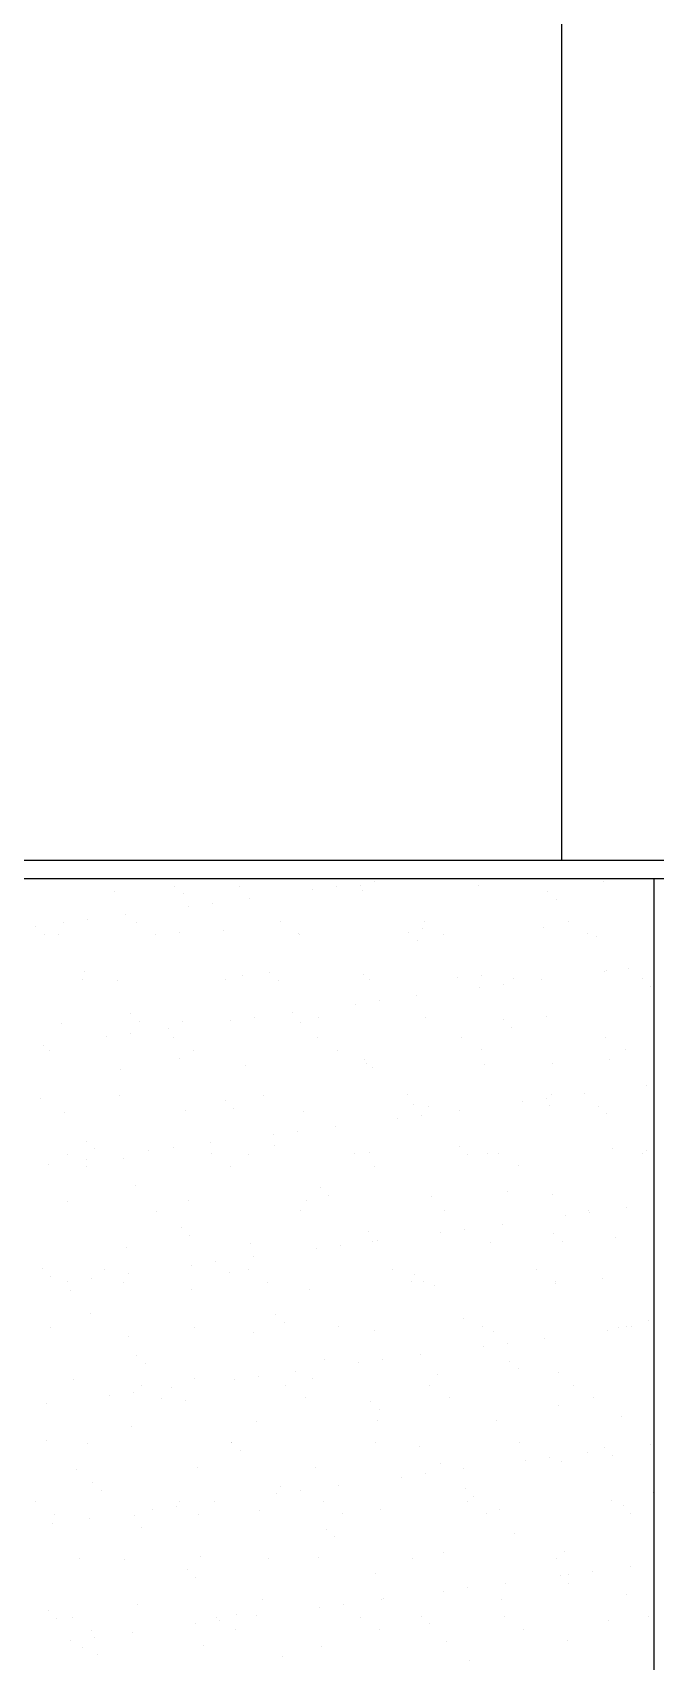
# Model space of a CAD drawing. Header units: millimetres. Extents: x 2200 to 2403, y 2380 to 2511.
# Drawn here: x 2334.622 to 2335.295, y 2468.881 to 2470.642 of the extents above; entities that cross this region are included whole.
import ezdxf

# ---------------------------------------------------------------- set-up
doc = ezdxf.new("R2010")
doc.units = ezdxf.units.MM

# ---------------------------------------------------------------- blocks, each defined once
blk = doc.blocks.new('*X864')
at = {"color": 0}
for p, q in [((-67.791, 5.0566), (-67.791, 5.0566)), ((-67.5431, 5.0569), (-67.5431, 5.0569)), ((-68.072, 5.0462), (-68.072, 5.0462)), ((-68.0068, 5.0519), (-68.0068, 5.0519)), ((-67.9976, 5.0435), (-67.9976, 5.0435)), ((-67.937, 5.051), (-67.937, 5.051)), ((-67.9256, 5.0388), (-67.9256, 5.0388)), ((-67.8577, 5.0478), (-67.8577, 5.0478)), ((-67.8317, 5.0512), (-67.8317, 5.0512)), ((-67.8061, 5.0527), (-67.8061, 5.0527)), ((-67.8038, 5.0475), (-67.8038, 5.0475)), ((-67.6782, 5.0521), (-67.6782, 5.0521)), ((-67.6037, 5.0458), (-67.6037, 5.0458)), ((-67.5945, 5.0373), (-67.5945, 5.0373)), ((-68.0602, 5.0211), (-68.0602, 5.0211)), ((-67.9923, 5.0301), (-67.9923, 5.0301)), ((-67.9663, 5.0335), (-67.9663, 5.0335)), ((-68.1571, 5.008), (-68.1571, 5.008)), ((-68.1269, 5.0123), (-68.1269, 5.0123)), ((-68.1009, 5.0158), (-68.1009, 5.0158)), ((-68.0484, 5.0129), (-68.0484, 5.0129)), ((-68.0014, 5.0016), (-68.0014, 5.0016)), ((-67.9541, 5.0036), (-67.9541, 5.0036)), ((-67.8927, 5.0132), (-67.8927, 5.0132)), ((-67.8735, 5.0009), (-67.8735, 5.0009)), ((-67.754, 5.0019), (-67.754, 5.0019)), ((-67.7385, 5.0058), (-67.7385, 5.0058)), ((-67.7369, 5.0134), (-67.7369, 5.0134)), ((-67.6076, 5.0075), (-67.6076, 5.0075)), ((-67.5812, 5.0137), (-67.5812, 5.0137)), ((-67.5602, 5.0003), (-67.5602, 5.0003)), ((-68.1479, 4.9996), (-68.1479, 4.9996)), ((-68.1323, 4.9999), (-68.1323, 4.9999)), ((-68.0273, 4.9994), (-68.0273, 4.9994)), ((-67.8716, 4.9997), (-67.8716, 4.9997)), ((-67.7448, 4.9935), (-67.7448, 4.9935)), ((-67.7159, 5), (-67.7159, 5)), ((-67.551, 4.9975), (-67.551, 4.9975)), ((-68.1071, 4.9508), (-68.1071, 4.9508)), ((-68.1044, 4.9597), (-68.1044, 4.9597)), ((-68.0689, 4.9498), (-68.0689, 4.9498)), ((-67.9514, 4.9511), (-67.9514, 4.9511)), ((-67.9338, 4.9547), (-67.9338, 4.9547)), ((-67.9043, 4.958), (-67.9043, 4.958)), ((-67.8951, 4.9496), (-67.8951, 4.9496)), ((-67.8029, 4.9564), (-67.8029, 4.9564)), ((-67.7957, 4.9514), (-67.7957, 4.9514)), ((-67.7013, 4.9536), (-67.7013, 4.9536)), ((-67.675, 4.9557), (-67.675, 4.9557)), ((-67.64, 4.9516), (-67.64, 4.9516)), ((-67.6103, 4.9509), (-67.6103, 4.9509)), ((-67.5424, 4.9598), (-67.5424, 4.9598)), ((-67.54, 4.9606), (-67.54, 4.9606)), ((-67.5164, 4.9633), (-67.5164, 4.9633)), ((-67.5012, 4.9519), (-67.5012, 4.9519)), ((-67.7449, 4.9332), (-67.7449, 4.9332)), ((-67.677, 4.9421), (-67.677, 4.9421)), ((-67.651, 4.9455), (-67.651, 4.9455)), ((-67.492, 4.9434), (-67.492, 4.9434)), ((-68.0546, 4.9141), (-68.0546, 4.9141)), ((-67.8795, 4.9154), (-67.8795, 4.9154)), ((-67.8116, 4.9244), (-67.8116, 4.9244)), ((-67.7856, 4.9278), (-67.7856, 4.9278)), ((-68.1292, 4.9036), (-68.1292, 4.9036)), ((-68.0454, 4.9057), (-68.0454, 4.9057)), ((-68.0141, 4.8977), (-68.0141, 4.8977)), ((-67.9983, 4.9052), (-67.9983, 4.9052)), ((-67.9462, 4.9067), (-67.9462, 4.9067)), ((-67.9202, 4.9101), (-67.9202, 4.9101)), ((-67.8704, 4.9046), (-67.8704, 4.9046)), ((-67.8516, 4.9097), (-67.8516, 4.9097)), ((-67.7353, 4.9095), (-67.7353, 4.9095)), ((-67.6515, 4.908), (-67.6515, 4.908)), ((-67.6423, 4.8995), (-67.6423, 4.8995)), ((-67.6044, 4.9111), (-67.6044, 4.9111)), ((-68.1487, 4.88), (-68.1487, 4.88)), ((-68.0808, 4.889), (-68.0808, 4.889)), ((-68.0548, 4.8924), (-68.0548, 4.8924)), ((-68.008, 4.8877), (-68.008, 4.8877)), ((-67.8523, 4.8879), (-67.8523, 4.8879)), ((-67.6966, 4.8882), (-67.6966, 4.8882)), ((-67.5409, 4.8885), (-67.5409, 4.8885)), ((-68.1426, 4.874), (-68.1426, 4.874)), ((-68.0019, 4.8658), (-68.0019, 4.8658)), ((-67.9869, 4.8742), (-67.9869, 4.8742)), ((-67.8312, 4.8745), (-67.8312, 4.8745)), ((-67.8018, 4.8641), (-67.8018, 4.8641)), ((-67.7998, 4.86), (-67.7998, 4.86)), ((-67.6755, 4.8748), (-67.6755, 4.8748)), ((-67.6719, 4.8594), (-67.6719, 4.8594)), ((-67.5988, 4.8597), (-67.5988, 4.8597)), ((-67.5368, 4.8643), (-67.5368, 4.8643)), ((-67.5198, 4.8751), (-67.5198, 4.8751)), ((-68.0657, 4.8535), (-68.0657, 4.8535)), ((-67.9307, 4.8583), (-67.9307, 4.8583)), ((-67.7926, 4.8557), (-67.7926, 4.8557)), ((-68.0667, 4.8256), (-68.0667, 4.8256)), ((-67.911, 4.8259), (-67.911, 4.8259)), ((-67.7553, 4.8262), (-67.7553, 4.8262)), ((-67.5996, 4.8264), (-67.5996, 4.8264)), ((-67.5642, 4.8275), (-67.5642, 4.8275)), ((-67.4963, 4.8364), (-67.4963, 4.8364)), ((-68.1522, 4.8219), (-68.1522, 4.8219)), ((-68.126, 4.8072), (-68.126, 4.8072)), ((-67.9951, 4.8089), (-67.9951, 4.8089)), ((-67.9521, 4.8202), (-67.9521, 4.8202)), ((-67.9429, 4.8118), (-67.9429, 4.8118)), ((-67.8672, 4.8083), (-67.8672, 4.8083)), ((-67.7491, 4.8158), (-67.7491, 4.8158)), ((-67.7322, 4.8131), (-67.7322, 4.8131)), ((-67.6988, 4.8098), (-67.6988, 4.8098)), ((-67.6309, 4.8187), (-67.6309, 4.8187)), ((-67.6049, 4.8221), (-67.6049, 4.8221)), ((-67.6013, 4.8148), (-67.6013, 4.8148)), ((-67.549, 4.8141), (-67.549, 4.8141)), ((-67.8334, 4.7921), (-67.8334, 4.7921)), ((-67.7655, 4.801), (-67.7655, 4.801)), ((-67.7395, 4.8044), (-67.7395, 4.8044)), ((-67.5398, 4.8056), (-67.5398, 4.8056)), ((-68.1024, 4.7763), (-68.1024, 4.7763)), ((-67.968, 4.7743), (-67.968, 4.7743)), ((-67.9001, 4.7833), (-67.9001, 4.7833)), ((-67.8994, 4.7719), (-67.8994, 4.7719)), ((-67.8741, 4.7867), (-67.8741, 4.7867)), ((-68.1233, 4.7622), (-68.1233, 4.7622)), ((-68.1026, 4.7566), (-68.1026, 4.7566)), ((-68.0932, 4.7679), (-68.0932, 4.7679)), ((-68.0626, 4.7571), (-68.0626, 4.7571)), ((-68.0347, 4.7656), (-68.0347, 4.7656)), ((-68.0087, 4.769), (-68.0087, 4.769)), ((-67.9676, 4.7625), (-67.9676, 4.7625)), ((-67.9275, 4.762), (-67.9275, 4.762)), ((-67.8119, 4.7627), (-67.8119, 4.7627)), ((-67.7966, 4.7637), (-67.7966, 4.7637)), ((-67.6993, 4.7702), (-67.6993, 4.7702)), ((-67.6901, 4.7618), (-67.6901, 4.7618)), ((-67.6687, 4.7631), (-67.6687, 4.7631)), ((-67.6562, 4.763), (-67.6562, 4.763)), ((-67.5337, 4.7679), (-67.5337, 4.7679)), ((-67.5005, 4.7633), (-67.5005, 4.7633)), ((-67.4963, 4.7658), (-67.4963, 4.7658)), ((-68.1432, 4.7513), (-68.1432, 4.7513)), ((-68.1022, 4.7487), (-68.1022, 4.7487)), ((-67.9465, 4.749), (-67.9465, 4.749)), ((-67.7908, 4.7493), (-67.7908, 4.7493)), ((-67.6351, 4.7496), (-67.6351, 4.7496)), ((-68.0497, 4.728), (-68.0497, 4.728)), ((-67.8496, 4.7263), (-67.8496, 4.7263)), ((-67.6466, 4.7219), (-67.6466, 4.7219)), ((-67.5981, 4.7185), (-67.5981, 4.7185)), ((-68.1229, 4.7109), (-68.1229, 4.7109)), ((-67.992, 4.7125), (-67.992, 4.7125)), ((-67.8641, 4.7119), (-67.8641, 4.7119)), ((-67.8404, 4.7179), (-67.8404, 4.7179)), ((-67.729, 4.7168), (-67.729, 4.7168)), ((-67.7149, 4.701), (-67.7149, 4.701)), ((-67.5592, 4.7012), (-67.5592, 4.7012)), ((-67.5181, 4.7041), (-67.5181, 4.7041)), ((-68.0263, 4.7004), (-68.0263, 4.7004)), ((-67.8706, 4.7007), (-67.8706, 4.7007)), ((-67.6527, 4.6864), (-67.6527, 4.6864)), ((-67.5848, 4.6953), (-67.5848, 4.6953)), ((-67.5588, 4.6988), (-67.5588, 4.6988)), ((-68, 4.6824), (-68, 4.6824)), ((-67.9907, 4.674), (-67.9907, 4.674)), ((-67.9244, 4.6657), (-67.9244, 4.6657)), ((-67.7969, 4.678), (-67.7969, 4.678)), ((-67.7935, 4.6673), (-67.7935, 4.6673)), ((-67.7873, 4.6687), (-67.7873, 4.6687)), ((-67.7194, 4.6776), (-67.7194, 4.6776)), ((-67.6934, 4.681), (-67.6934, 4.681)), ((-67.6656, 4.6667), (-67.6656, 4.6667)), ((-67.5969, 4.6763), (-67.5969, 4.6763)), ((-67.5876, 4.6679), (-67.5876, 4.6679)), ((-67.5305, 4.6716), (-67.5305, 4.6716)), ((-68.0594, 4.6608), (-68.0594, 4.6608)), ((-67.9219, 4.651), (-67.9219, 4.651)), ((-67.854, 4.6599), (-67.854, 4.6599)), ((-67.828, 4.6633), (-67.828, 4.6633)), ((-68.1503, 4.6386), (-68.1503, 4.6386)), ((-68.0829, 4.637), (-68.0829, 4.637)), ((-68.0565, 4.6332), (-68.0565, 4.6332)), ((-67.9886, 4.6422), (-67.9886, 4.6422)), ((-67.9626, 4.6456), (-67.9626, 4.6456)), ((-67.9472, 4.6341), (-67.9472, 4.6341)), ((-67.9272, 4.6373), (-67.9272, 4.6373)), ((-67.7715, 4.6375), (-67.7715, 4.6375)), ((-67.7472, 4.6324), (-67.7472, 4.6324)), ((-67.6158, 4.6378), (-67.6158, 4.6378)), ((-68.141, 4.6301), (-68.141, 4.6301)), ((-68.1232, 4.6245), (-68.1232, 4.6245)), ((-68.1197, 4.6145), (-68.1197, 4.6145)), ((-68.0971, 4.6279), (-68.0971, 4.6279)), ((-68.0618, 4.6235), (-68.0618, 4.6235)), ((-67.9888, 4.6162), (-67.9888, 4.6162)), ((-67.9061, 4.6238), (-67.9061, 4.6238)), ((-67.8609, 4.6156), (-67.8609, 4.6156)), ((-67.7504, 4.6241), (-67.7504, 4.6241)), ((-67.7379, 4.624), (-67.7379, 4.624)), ((-67.7259, 4.6204), (-67.7259, 4.6204)), ((-67.595, 4.6221), (-67.595, 4.6221)), ((-67.5947, 4.6244), (-67.5947, 4.6244)), ((-67.5441, 4.628), (-67.5441, 4.628)), ((-68.0975, 4.5902), (-68.0975, 4.5902)), ((-67.8975, 4.5885), (-67.8975, 4.5885)), ((-67.8883, 4.5801), (-67.8883, 4.5801)), ((-67.6945, 4.5841), (-67.6945, 4.5841)), ((-67.4944, 4.5824), (-67.4944, 4.5824)), ((-68.1416, 4.5749), (-68.1416, 4.5749)), ((-68.0563, 4.5645), (-68.0563, 4.5645)), ((-67.9859, 4.5752), (-67.9859, 4.5752)), ((-67.9212, 4.5693), (-67.9212, 4.5693)), ((-67.8302, 4.5755), (-67.8302, 4.5755)), ((-67.7903, 4.571), (-67.7903, 4.571)), ((-67.6745, 4.5757), (-67.6745, 4.5757)), ((-67.6624, 4.5704), (-67.6624, 4.5704)), ((-67.6066, 4.563), (-67.6066, 4.563)), ((-67.5387, 4.5719), (-67.5387, 4.5719)), ((-67.5274, 4.5752), (-67.5274, 4.5752)), ((-67.5188, 4.576), (-67.5188, 4.576)), ((-67.5127, 4.5754), (-67.5127, 4.5754)), ((-68.0478, 4.5446), (-68.0478, 4.5446)), ((-67.7412, 4.5453), (-67.7412, 4.5453)), ((-67.6733, 4.5542), (-67.6733, 4.5542)), ((-67.6473, 4.5577), (-67.6473, 4.5577)), ((-68.0386, 4.5362), (-68.0386, 4.5362)), ((-67.8758, 4.5276), (-67.8758, 4.5276)), ((-67.8448, 4.5402), (-67.8448, 4.5402)), ((-67.8079, 4.5365), (-67.8079, 4.5365)), ((-67.7819, 4.5399), (-67.7819, 4.5399)), ((-67.6447, 4.5385), (-67.6447, 4.5385)), ((-67.6355, 4.5301), (-67.6355, 4.5301)), ((-67.5918, 4.5258), (-67.5918, 4.5258)), ((-68.1166, 4.5182), (-68.1166, 4.5182)), ((-68.0425, 4.5118), (-68.0425, 4.5118)), ((-68.0104, 4.5098), (-68.0104, 4.5098)), ((-67.9857, 4.5199), (-67.9857, 4.5199)), ((-67.9425, 4.5188), (-67.9425, 4.5188)), ((-67.9165, 4.5222), (-67.9165, 4.5222)), ((-67.8868, 4.5121), (-67.8868, 4.5121)), ((-67.8578, 4.5192), (-67.8578, 4.5192)), ((-67.7311, 4.5123), (-67.7311, 4.5123)), ((-67.7227, 4.5241), (-67.7227, 4.5241)), ((-67.5754, 4.5126), (-67.5754, 4.5126)), ((-68.145, 4.4921), (-68.145, 4.4921)), ((-68.0771, 4.5011), (-68.0771, 4.5011)), ((-68.051, 4.5045), (-68.051, 4.5045)), ((-68.0215, 4.4983), (-68.0215, 4.4983)), ((-67.9951, 4.4963), (-67.9951, 4.4963)), ((-67.8657, 4.4986), (-67.8657, 4.4986)), ((-67.795, 4.4946), (-67.795, 4.4946)), ((-67.71, 4.4989), (-67.71, 4.4989)), ((-67.592, 4.4902), (-67.592, 4.4902)), ((-67.5543, 4.4992), (-67.5543, 4.4992)), ((-67.9181, 4.473), (-67.9181, 4.473)), ((-67.7872, 4.4746), (-67.7872, 4.4746)), ((-67.7858, 4.4862), (-67.7858, 4.4862)), ((-67.6593, 4.474), (-67.6593, 4.474)), ((-67.5242, 4.4789), (-67.5242, 4.4789)), ((-68.0531, 4.4681), (-68.0531, 4.4681)), ((-68.1454, 4.4525), (-68.1454, 4.4525)), ((-68.1013, 4.4497), (-68.1013, 4.4497)), ((-67.9456, 4.45), (-67.9456, 4.45)), ((-67.9453, 4.4507), (-67.9453, 4.4507)), ((-67.9361, 4.4423), (-67.9361, 4.4423)), ((-67.7898, 4.4503), (-67.7898, 4.4503)), ((-67.7423, 4.4463), (-67.7423, 4.4463)), ((-67.6341, 4.4505), (-67.6341, 4.4505)), ((-67.5605, 4.4396), (-67.5605, 4.4396)), ((-67.5422, 4.4446), (-67.5422, 4.4446)), ((-67.4926, 4.4486), (-67.4926, 4.4486)), ((-68.1134, 4.4218), (-68.1134, 4.4218)), ((-67.9825, 4.4235), (-67.9825, 4.4235)), ((-67.8546, 4.4229), (-67.8546, 4.4229)), ((-67.7196, 4.4278), (-67.7196, 4.4278)), ((-67.6951, 4.4219), (-67.6951, 4.4219)), ((-67.6272, 4.4308), (-67.6272, 4.4308)), ((-67.6012, 4.4343), (-67.6012, 4.4343)), ((-67.5887, 4.4294), (-67.5887, 4.4294)), ((-67.533, 4.4362), (-67.533, 4.4362)), ((-68.0956, 4.4069), (-68.0956, 4.4069)), ((-67.8926, 4.4024), (-67.8926, 4.4024)), ((-67.8297, 4.4042), (-67.8297, 4.4042)), ((-67.7618, 4.4131), (-67.7618, 4.4131)), ((-67.7358, 4.4165), (-67.7358, 4.4165)), ((-68.1579, 4.3863), (-68.1579, 4.3863)), ((-68.0864, 4.3984), (-68.0864, 4.3984)), ((-68.0022, 4.3866), (-68.0022, 4.3866)), ((-67.9643, 4.3865), (-67.9643, 4.3865)), ((-67.8964, 4.3954), (-67.8964, 4.3954)), ((-67.8704, 4.3988), (-67.8704, 4.3988)), ((-67.8465, 4.3868), (-67.8465, 4.3868)), ((-67.6925, 4.4007), (-67.6925, 4.4007)), ((-67.6907, 4.3871), (-67.6907, 4.3871)), ((-67.6833, 4.3923), (-67.6833, 4.3923)), ((-67.535, 4.3874), (-67.535, 4.3874)), ((-67.4895, 4.3963), (-67.4895, 4.3963)), ((-68.1368, 4.3728), (-68.1368, 4.3728)), ((-68.0989, 4.3687), (-68.0989, 4.3687)), ((-68.05, 4.3718), (-68.05, 4.3718)), ((-68.031, 4.3777), (-68.031, 4.3777)), ((-68.0049, 4.3811), (-68.0049, 4.3811)), ((-67.9811, 4.3731), (-67.9811, 4.3731)), ((-67.9149, 4.3766), (-67.9149, 4.3766)), ((-67.8254, 4.3734), (-67.8254, 4.3734)), ((-67.784, 4.3783), (-67.784, 4.3783)), ((-67.6697, 4.3737), (-67.6697, 4.3737)), ((-67.6561, 4.3777), (-67.6561, 4.3777)), ((-67.5211, 4.3826), (-67.5211, 4.3826)), ((-67.514, 4.374), (-67.514, 4.374)), ((-68.1395, 4.3634), (-68.1395, 4.3634)), ((-68.0429, 4.3585), (-68.0429, 4.3585)), ((-67.8428, 4.3568), (-67.8428, 4.3568)), ((-67.6398, 4.3524), (-67.6398, 4.3524)), ((-67.8336, 4.3484), (-67.8336, 4.3484)), ((-67.7164, 4.3314), (-67.7164, 4.3314)), ((-67.5855, 4.3331), (-67.5855, 4.3331)), ((-68.1103, 4.3255), (-68.1103, 4.3255)), ((-68.0609, 4.3245), (-68.0609, 4.3245)), ((-67.9794, 4.3272), (-67.9794, 4.3272)), ((-67.9052, 4.3248), (-67.9052, 4.3248)), ((-67.8515, 4.3266), (-67.8515, 4.3266)), ((-67.7495, 4.3251), (-67.7495, 4.3251)), ((-67.5938, 4.3253), (-67.5938, 4.3253)), ((-67.5144, 4.3162), (-67.5144, 4.3162)), ((-67.9931, 4.3129), (-67.9931, 4.3129)), ((-67.9839, 4.3045), (-67.9839, 4.3045)), ((-67.7901, 4.3085), (-67.7901, 4.3085)), ((-67.649, 4.2985), (-67.649, 4.2985)), ((-67.59, 4.3068), (-67.59, 4.3068)), ((-67.5811, 4.3074), (-67.5811, 4.3074)), ((-67.5808, 4.2984), (-67.5808, 4.2984)), ((-67.5551, 4.3109), (-67.5551, 4.3109)), ((-67.9118, 4.2803), (-67.9118, 4.2803)), ((-67.7836, 4.2808), (-67.7836, 4.2808)), ((-67.7809, 4.282), (-67.7809, 4.282)), ((-67.7157, 4.2897), (-67.7157, 4.2897)), ((-67.6897, 4.2932), (-67.6897, 4.2932)), ((-67.653, 4.2813), (-67.653, 4.2813)), ((-67.5179, 4.2862), (-67.5179, 4.2862)), ((-68.1434, 4.2691), (-68.1434, 4.2691)), ((-68.1342, 4.2606), (-68.1342, 4.2606)), ((-68.1175, 4.2611), (-68.1175, 4.2611)), ((-68.0468, 4.2754), (-68.0468, 4.2754)), ((-67.9618, 4.2614), (-67.9618, 4.2614)), ((-67.9404, 4.2646), (-67.9404, 4.2646)), ((-67.9182, 4.2631), (-67.9182, 4.2631)), ((-67.8503, 4.272), (-67.8503, 4.272)), ((-67.8243, 4.2754), (-67.8243, 4.2754)), ((-67.8061, 4.2616), (-67.8061, 4.2616)), ((-67.7403, 4.2629), (-67.7403, 4.2629)), ((-67.6504, 4.2619), (-67.6504, 4.2619)), ((-67.4947, 4.2622), (-67.4947, 4.2622)), ((-68.0964, 4.2476), (-68.0964, 4.2476)), ((-68.0528, 4.2453), (-68.0528, 4.2453)), ((-67.9849, 4.2543), (-67.9849, 4.2543)), ((-67.9588, 4.2577), (-67.9588, 4.2577)), ((-67.9407, 4.2479), (-67.9407, 4.2479)), ((-67.785, 4.2482), (-67.785, 4.2482)), ((-67.7311, 4.2545), (-67.7311, 4.2545)), ((-67.6293, 4.2485), (-67.6293, 4.2485)), ((-67.5373, 4.2585), (-67.5373, 4.2585)), ((-68.1195, 4.2366), (-68.1195, 4.2366)), ((-68.1071, 4.2292), (-68.1071, 4.2292)), ((-68.0934, 4.24), (-68.0934, 4.24)), ((-67.9762, 4.2308), (-67.9762, 4.2308)), ((-67.8483, 4.2302), (-67.8483, 4.2302)), ((-67.7133, 4.2351), (-67.7133, 4.2351)), ((-67.5824, 4.2368), (-67.5824, 4.2368)), ((-68.0907, 4.2208), (-68.0907, 4.2208)), ((-67.8906, 4.219), (-67.8906, 4.219)), ((-67.6876, 4.2146), (-67.6876, 4.2146))]:
    blk.add_line(p, q, dxfattribs=at)

msp = doc.modelspace()

# ---------------------------------------------------------------- linework, layer by layer
at = {"color": 4}
for p, q in [((2335.19394, 2469.74758), (2335.19394, 2470.94758)), ((2333.29394, 2469.74758), (2335.31394, 2469.74758)), ((2335.29394, 2469.72758), (2335.31394, 2469.72758))]:
    msp.add_line(p, q, dxfattribs=at)
at = {"color": 1}
for p in [(2333.29394, 2469.72758), (2335.29394, 2468.82758)]:
    msp.add_line(p, (2335.29394, 2469.72758), dxfattribs=at)

# ---------------------------------------------------------------- block references
at = {"color": 4}
msp.add_blockref('*X864', (2402.78219, 2464.66758), dxfattribs=at)

doc.saveas('drawing.dxf')
